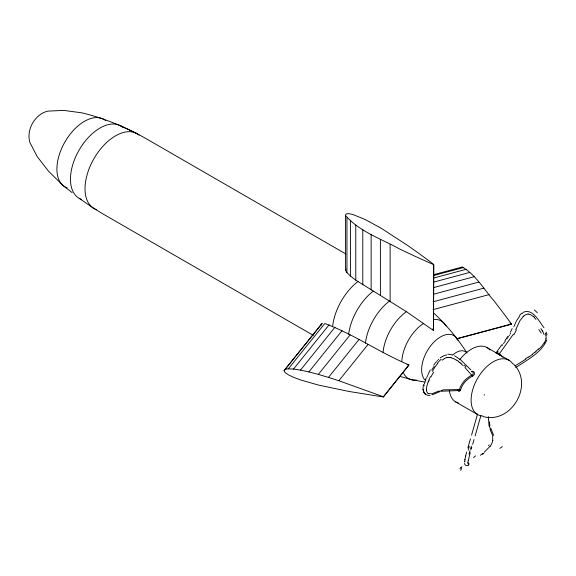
<?xml version="1.0" encoding="UTF-8"?>
<svg xmlns="http://www.w3.org/2000/svg" width="576" height="576" viewBox="0 0 576 576"><rect width="100%" height="100%" fill="white"/><g stroke="black" fill="none" stroke-linecap="round" stroke-linejoin="round"><path stroke-width="0.86" d="M468.043 462.319L468.043 463.55M492.725 440.374L492.66 435.607L490.126 429.667M464.882 459.684L465.682 455.983M546.048 338.486L545.414 340.682A12.672 9.842 -83.9 0 1 544.183 342.886M424.08 385.69L424.188 385.114M423.713 384.386C421.747 389.002 423.965 396.41 430.056 395.345M468.338 460.447L469.21 456.682A48.6 9.418 -69.4 0 1 469.642 454.982L470.275 452.671M424.462 383.94L424.793 382.766M466.718 451.994L466.114 454.298A44.273 8.82 -69.2 0 0 465.667 456.005M477.576 413.95L471.55 435.168M480.859 415.764L475.128 435.881M467.863 447.876L470.477 438.84M471.262 449.143L471.773 447.365M459.302 389.923L459.13 390.406M472.637 444.37L474.055 439.538M460.584 389.916L460.462 390.283M442.735 389.851L459.41 389.549C461.405 383.033 466.416 377.719 472.493 374.767C473.933 373.997 473.27 371.117 471.492 371.772M546.854 339.804C541.418 353.124 526.968 359.762 515.83 367.589M425.167 381.586L425.376 380.995M428.105 381.91L426.715 386.568L426.391 389.88M425.585 380.412L425.815 379.822M345.622 270.353L345.91 268.963M345.47 270.086L345.47 215.388L346.054 213.948L348.552 213.61L352.735 214.459L365.299 219.557L381.47 228.427L406.908 244.98A937.21 541.094 0 0 1 426.449 258.97L433.714 264.434L433.505 330.538L433.714 264.434M428.789 380.167L430.337 376.718M514.418 325.526L514.685 324.914M513.886 326.743L514.152 326.138M514.944 324.31L515.758 322.488M426.78 377.482L427.039 376.898M515.722 329.659L519.941 320.702L523.505 316.145M427.306 376.315L427.579 375.739M516.038 321.883L516.326 321.286M427.853 375.163L428.134 374.587M516.622 320.688L519.898 315.727M461.794 267.703L462.168 267.034C475.805 274.622 484.006 289.598 494.222 301.082C499.968 308.75 506.146 316.318 511.423 324.238L456.566 338.947M510.264 333.871L510.61 333.302M513.266 334.354L499.37 353.822A0.907 0.634 -53.3 0 0 499.45 354.874L500.479 355.694M509.191 335.563L509.558 335.002M544.219 342.922L541.584 346.277A48.6 38.772 -86.3 0 1 540.346 347.58L538.646 349.222M508.082 337.226L508.457 336.679M506.938 338.861L507.319 338.321M502.315 345.305L502.704 344.765M504.986 340.474L508.01 336.218M501.869 344.765L496.534 352.152L499.637 354.031L503.021 357.322M503.467 343.692L504.238 342.619M433.678 365.213L434.441 364.169M497.686 351.828L497.945 351.461M504.626 342.079L505.404 341.014M490.104 446.256L484.2 452.261M434.83 363.65L436.464 361.642M284.047 370.678L322.07 323.453L284.047 370.678L285.127 372.55L288.338 374.789L293.522 377.287L300.47 379.908L318.341 385.034L349.02 391.464L383.314 396.972L408.938 365.119L407.023 364.752M285.127 369.382L288.338 368.834L324.785 323.518C354.103 334.361 380.038 352.872 408.938 364.889L383.314 396.972M288.338 368.834L293.522 369.072L329.148 324.778M293.522 369.072L300.47 370.109L335.002 327.182M300.47 370.109L308.866 371.923L342.101 330.61M308.866 371.923L318.341 374.407L350.129 334.894M318.341 374.407L328.493 377.41L358.927 339.574M328.493 377.41L338.868 380.736L367.999 344.513M437.112 360.907L437.558 360.425M438.242 359.719L438.71 359.258M519.703 315.079L521.777 313.171M536.011 351.547L534.665 352.663M440.186 357.934L442.361 356.378M442.166 360.194L444.355 358.697M482.918 453.298L480.406 455.256M532.382 354.449L528.66 357.178M525.816 359.129L515.117 365.875M433.685 330.43L432.432 328.946M469.375 463.925L468.54 464.191M459.41 389.549A0.907 0.526 16.6 0 1 460.613 389.822C462.506 383.414 467.561 378.425 473.479 375.588C475.74 374.206 474.055 370.03 471.427 371.448M522.871 312.451C532.843 307.8 538.999 321.53 543.953 327.672M468.655 465.214C467.078 466.315 464.659 465.343 464.458 463.406M432.072 394.848L439.877 391.622M438.998 390.967L431.935 393.804L428.27 393.574M433.786 274.644L462.168 267.034M433.368 275.609L463.774 267.451M433.649 278.035L466.38 269.258M433.426 282.161L469.865 272.39M433.678 287.568L474.077 276.732M433.656 294.192L478.829 282.082M433.202 301.745L483.919 288.144M433.044 309.636L489.125 294.595M456.559 338.724L511.423 324.014M447.026 357.66L449.006 357.458M441.36 391.219L457.106 390.636M528.12 314.021L530.503 314.59L533.203 316.505M447.84 354.118L452.167 354.83M425.138 382.111L412.373 379.836L399.744 376.373M483.048 416.534C511.322 424.577 534.514 384.415 513.41 363.946M450.994 357.725L453.931 358.812A48.6 27.749 -28.7 0 1 455.062 359.41L456.48 360.274M338.868 380.736L383.314 396.742M433.49 264.557L424.037 260.366A937.21 541.094 0 0 1 399.802 249.084C381.406 238.831 359.41 231.725 345.47 215.388M345.773 253.922L146.455 138.845C126.302 127.375 104.746 118.39 82.202 112.903L63.828 110.39L47.959 111.11C34.97 114.019 25.985 129.874 29.916 142.538L37.26 156.686L48.528 171.202L63.158 185.573L72.137 192.636M120.794 125.899L137.023 133.661M345.65 270.389L346.939 272.614L350.417 276.034L355.774 280.145L406.469 311.674L433.49 330.545M487.087 347.602L509.234 360.396M496.08 352.793L495.367 352.404L495.77 352.786M454.529 355.781L460.31 359.518L470.887 369.9M455.731 401.911L477.31 414.367M313.402 335.419L103.262 214.099L94.061 208.526L79.214 198.346M496.836 353.232L499.45 354.874M458.474 361.67L459.425 362.405M511.423 324.238L510.077 323.05M460.944 363.665L463.234 365.767M534.132 317.405L535.954 319.392M464.854 367.387L472.5 376.142M433.584 312.934C446.393 324.828 457.553 338.364 467.05 353.045M490.946 428.558L493.632 435.362M321.386 325.138L321.142 324.562M545.357 333.137L546.034 335.534M546.214 332.086L547.02 334.886M489.082 426.233L488.311 416.578M489.355 421.87L489.902 425.621M390.118 244.339L390.118 301.414M380.398 239.378L380.398 295.632M371.131 234.396L371.131 289.973M362.786 229.565L362.786 284.882M355.774 225.058L355.774 280.145M350.417 221.083L350.417 276.034M346.939 217.807L346.939 272.614M482.652 415.987A31.356 18.101 -60 0 1 477.598 378.331A31.356 18.101 -60 0 1 512.734 363.874M459.749 359.705A31.356 18.101 -60 0 1 489.967 350.035M458.647 403.063A31.356 18.101 -60 0 1 449.395 390.557M460.786 470.441A178.697 1.577 -73.8 0 1 461.837 466.747M468.18 450.173A84.377 13.327 -70.4 0 1 469.289 446.263M464.738 461.311A11.426 2.513 -68.2 0 1 464.99 459.526M464.861 462.146A7.661 1.778 -67.3 0 1 464.882 461.102M490.45 429.314A31.428 17.186 -61.5 0 1 489.535 425.844M492.854 440.338A9.353 5.299 -60.6 0 1 490.162 446.335M483.869 453.305A49.054 14.292 -50.8 0 1 482.551 454.342M499.882 448.394A83.822 6.919 -34 0 1 502.301 446.652M459.965 468.828A65.268 8.136 -32.1 0 1 460.85 467.294M489.211 444.866A43.69 0.857 -40.7 0 1 488.448 445.514M475.517 455.818A24.437 2.758 -47.4 0 1 473.594 457.632M468.569 464.112A6.883 1.678 -64.2 0 1 467.964 463.68M467.942 462.485A12.672 2.866 -67.9 0 1 468.23 460.591M469.066 454.169A87.257 14.738 -70.1 0 1 470.081 450.497M470.455 449.251A128.513 15.113 -71.3 0 1 471.355 446.134M484.409 394.582A183.269 0.554 -73.7 0 1 484.222 395.208M522.41 313.438A9.36 5.666 -62.7 0 1 522.655 313.301M512.158 328.622A31.738 17.676 -61.8 0 1 510.271 332.316M516.37 329.861A31.428 19.087 -61.5 0 1 513.85 334.742M523.526 316.238A9.353 5.501 -60.5 0 1 528.098 314.078M533.311 316.174A49.054 27.454 -84.4 0 1 534.262 317.052M534.355 310.003A83.822 27.137 70 0 1 537.343 312.732M538.87 329.587A65.268 19.022 67.5 0 1 541.231 333.079M540.871 328.558A43.697 18.922 76.2 0 1 542.506 331.2M542.311 330.754A24.437 13.018 82.7 0 1 544.118 334.584M545.947 335.57A6.883 5.047 -83.9 0 1 545.976 338.472M538.481 348.948A87.257 70.56 -88.3 0 1 535.86 351.281M534.542 352.447A128.506 106.229 87.1 0 1 532.274 354.24M528.43 356.789A183.262 156.528 74.7 0 1 525.607 358.762M496.93 352.822A0.907 0.634 -51 0 1 496.253 353.081M442.426 356.508A7.661 4.558 -31.8 0 1 446.753 354.989M431.755 369.972A66.751 61.769 -11.2 0 1 434.218 366.286M428.242 373.932A85.09 81.23 14.6 0 1 430.351 369.965M425.491 379.771A52.294 41.839 -40.5 0 1 426.211 378M438.926 391.601A31.428 18.108 -57 0 1 442.62 390.348M428.256 393.595A9.353 5.393 -58.9 0 1 426.478 389.83M428.465 381.96A49.054 38.052 -42.5 0 1 429.149 380.232M430.92 376.985A83.822 79.006 -0.7 0 1 433.692 372.053M432.389 371.369A65.275 61.906 8.2 0 1 435.398 366.437A43.697 39.377 -17.6 0 1 437.774 363.377M437.386 363.247A24.437 20.498 -27 0 1 441.194 359.251M444.312 358.61A6.883 4.363 -33.4 0 1 447.048 357.552M449.042 357.394A12.672 7.438 -31.2 0 1 451.022 357.689M456.761 360.065A87.257 49.176 -26.8 0 1 458.719 361.498M459.691 362.239A128.506 70.718 -23.1 0 1 461.189 363.514M464.429 365.249A183.269 95.314 -14.8 0 1 465.977 366.919M459.187 390.557A1.822 0.907 64.9 0 1 457.877 390.247M460.332 390.146A2.772 1.598 76.2 0 1 457.718 390.204M332.654 326.218A43.394 25.056 -60 0 1 357.934 281.506M348.667 334.145A42.811 24.718 -60 0 1 373.234 291.11M365.407 343.174A40.99 23.666 -60 0 1 389.556 300.989M401.789 361.634A33.084 19.102 -60 0 1 423.742 323.302M383.054 352.433A37.793 21.823 -60 0 1 406.462 311.616M416.47 380.016A33.07 19.094 -60 0 1 403.337 372.658M424.764 379.858A26.726 15.43 -60 0 1 431.784 344.441A26.726 15.43 -60 0 1 458.093 340.502M434.189 319.486A33.084 19.102 -60 0 1 446.047 326.052M452.513 355.176A18.59 10.735 -60 0 1 466.265 352.224M67.176 187.891A38.959 22.493 -60 0 1 64.886 142.042A38.959 22.493 -60 0 1 105.761 120.679M81.49 199.382A41.767 24.113 -60 0 1 79.034 150.221A41.767 24.113 -60 0 1 122.854 127.325M96.408 209.592A43.164 24.919 -60 0 1 93.866 158.796A43.164 24.919 -60 0 1 139.154 135.13M425.412 394.25L424.253 392.99L425.412 394.25M423.749 392.105L423.122 389.326L423.749 392.105"/></g></svg>
